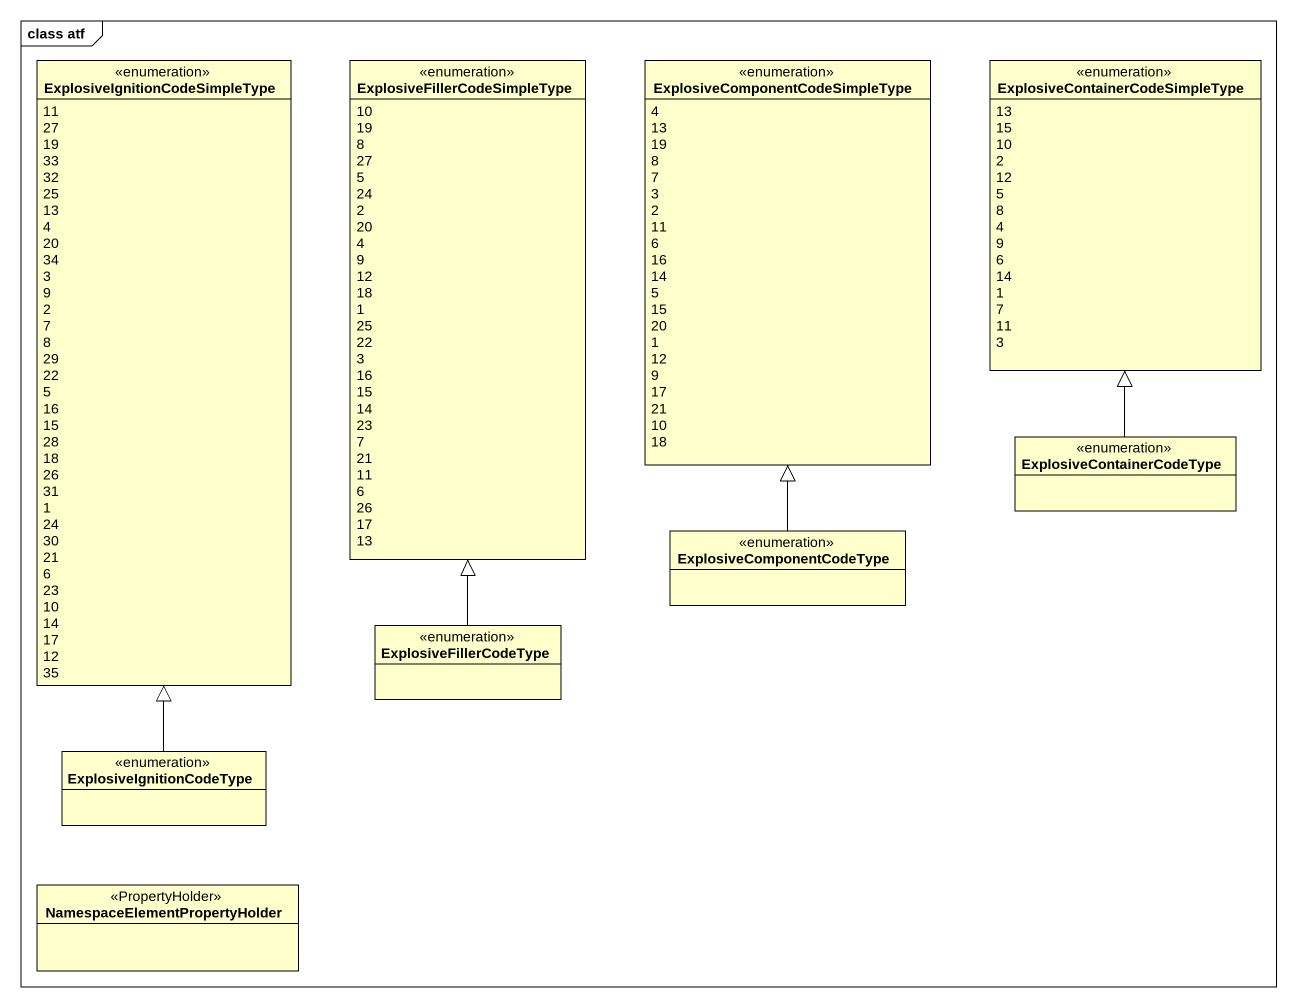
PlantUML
@startuml
mainframe class atf
hide circle
hide empty members
enum "ExplosiveIgnitionCodeSimpleType" as ExplosiveIgnitionCodeSimpleT {
  11
  27
  19
  33
  32
  25
  13
  4
  20
  34
  3
  9
  2
  7
  8
  29
  22
  5
  16
  15
  28
  18
  26
  31
  1
  24
  30
  21
  6
  23
  10
  14
  17
  12
  35
}
enum "ExplosiveFillerCodeSimpleType" as ExplosiveFillerCodeSimpleTyp {
  10
  19
  8
  27
  5
  24
  2
  20
  4
  9
  12
  18
  1
  25
  22
  3
  16
  15
  14
  23
  7
  21
  11
  6
  26
  17
  13
}
enum "ExplosiveComponentCodeSimpleType" as ExplosiveComponentCodeSimple {
  4
  13
  19
  8
  7
  3
  2
  11
  6
  16
  14
  5
  15
  20
  1
  12
  9
  17
  21
  10
  18
}
enum "ExplosiveContainerCodeSimpleType" as ExplosiveContainerCodeSimple {
  13
  15
  10
  2
  12
  5
  8
  4
  9
  6
  14
  1
  7
  11
  3
}
enum ExplosiveContainerCodeType
enum ExplosiveComponentCodeType
enum ExplosiveFillerCodeType
enum ExplosiveIgnitionCodeType
class "NamespaceElementPropertyHolder" as NamespaceElementPropertyHold <<PropertyHolder>>
ExplosiveContainerCodeType -up-|> ExplosiveContainerCodeSimple
ExplosiveComponentCodeType -up-|> ExplosiveComponentCodeSimple
ExplosiveFillerCodeType -up-|> ExplosiveFillerCodeSimpleTyp
ExplosiveIgnitionCodeType -up-|> ExplosiveIgnitionCodeSimpleT
@enduml
